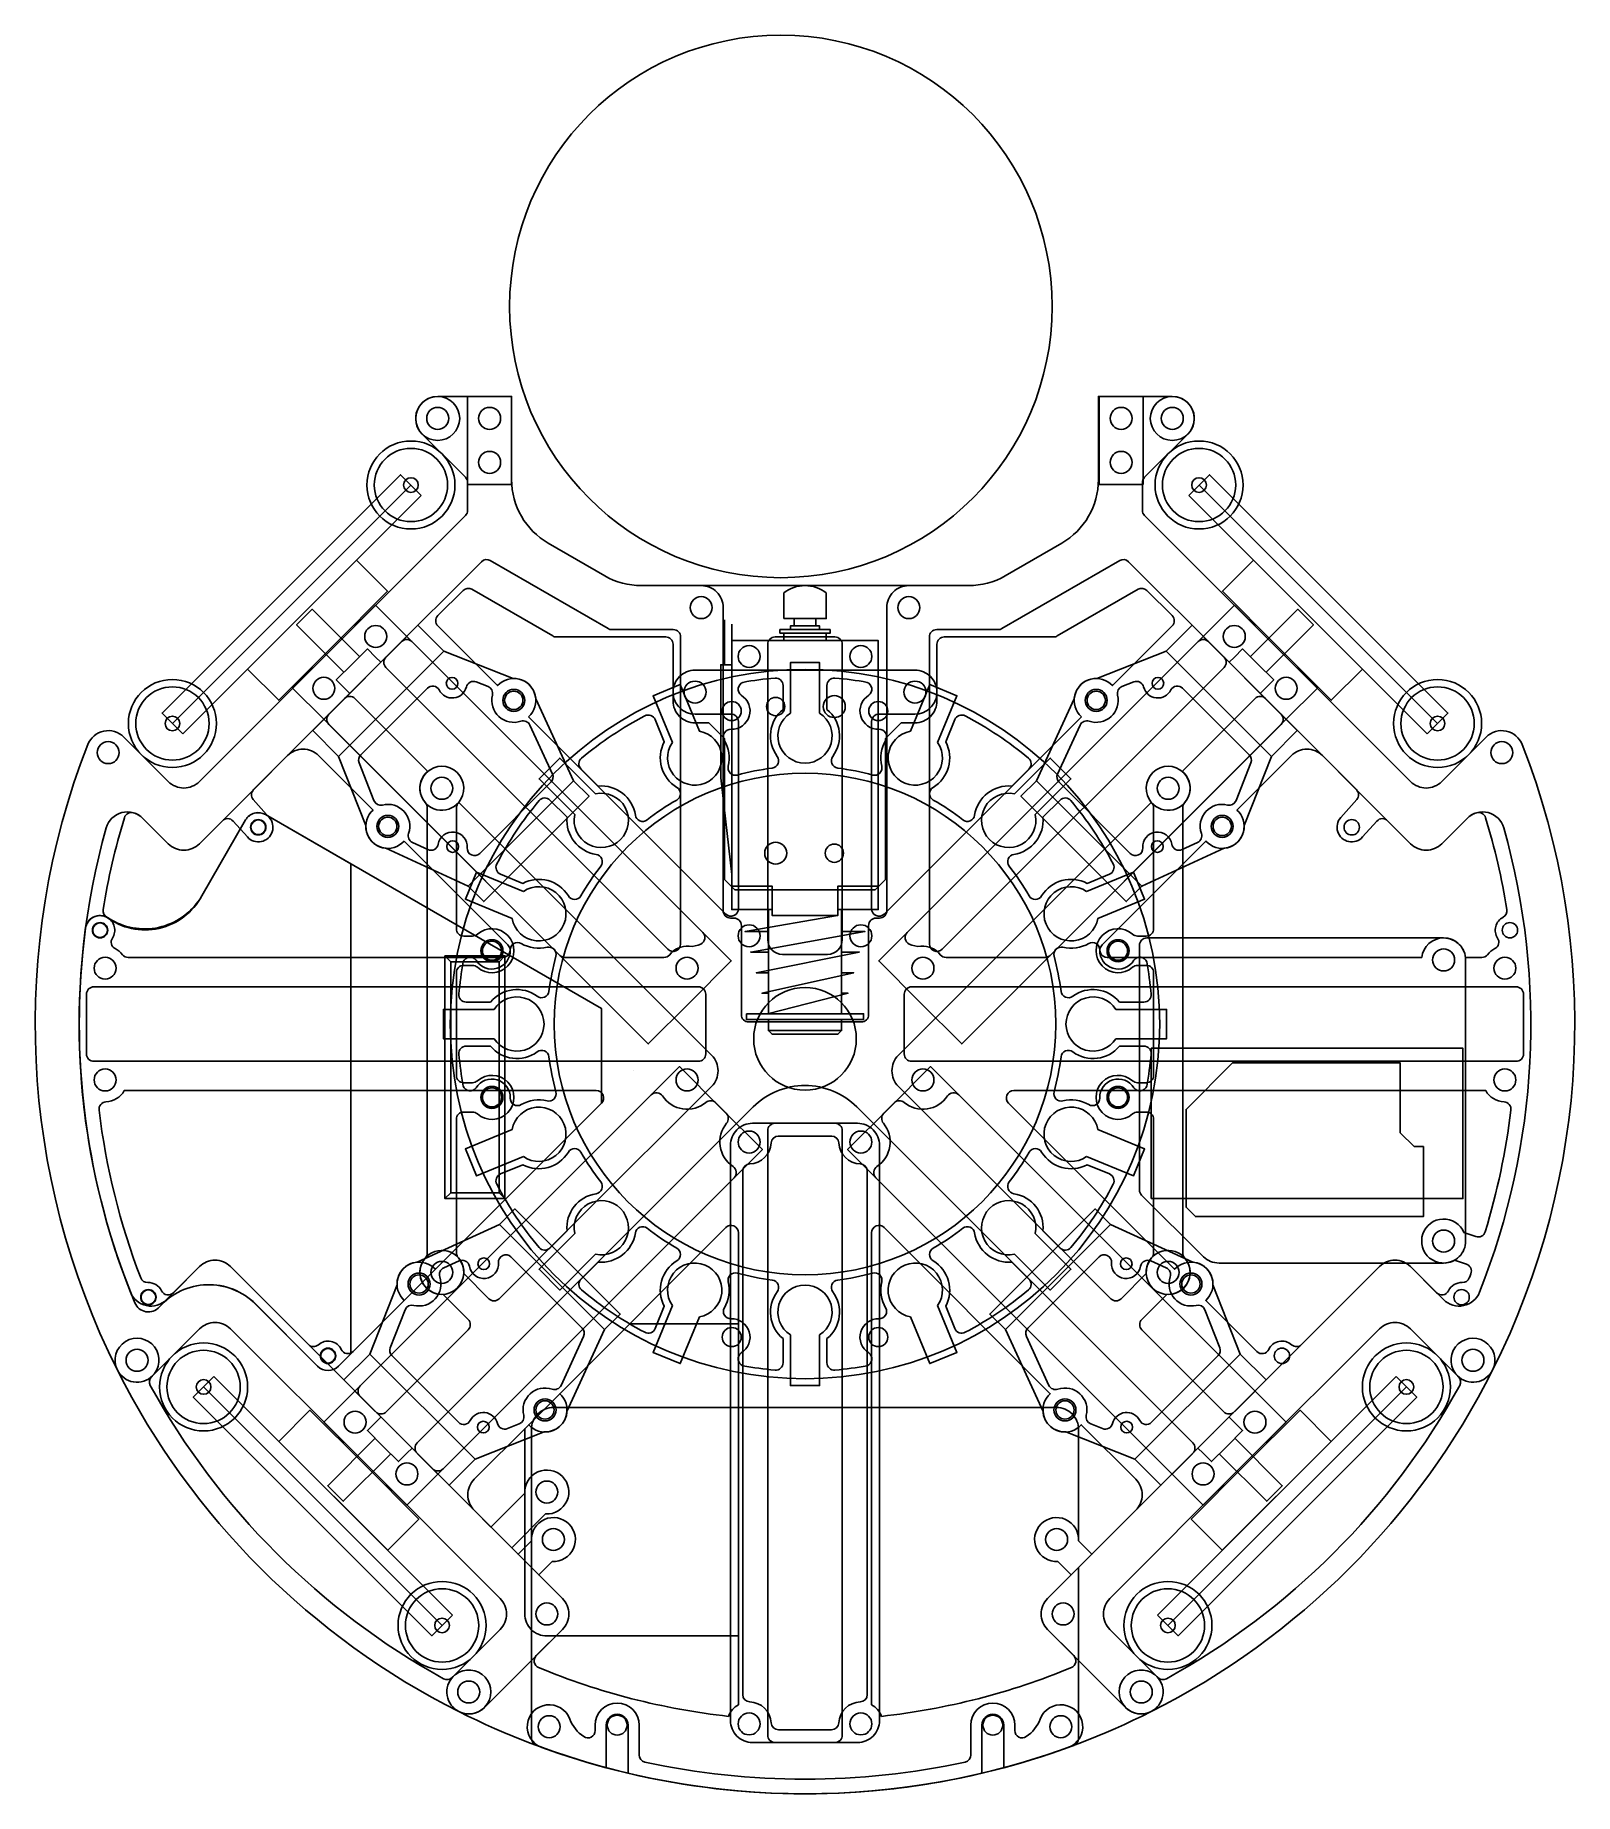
# Model space of a CAD drawing. Header units: inches. Extents: x 0 to 210, y 0 to 240.
import ezdxf

# ---------------------------------------------------------------- set-up
doc = ezdxf.new("R2010")
doc.units = ezdxf.units.IN
doc.header["$MEASUREMENT"] = 0
for name, color, linetype in [('20', 31, 'Continuous'), ('21', 253, 'Continuous'), ('2段目', 200, 'Continuous'), ('カバー', 6, 'Continuous'), ('キッカー', 2, 'Continuous'), ('ボールセンサ', 30, 'Continuous'), ('モーター', 1, 'Continuous'), ('基板', 4, 'Continuous'), ('穴', 3, 'Continuous'), ('足回り', 240, 'Continuous'), ('部品', 2, 'Continuous')]:
    doc.layers.add(name, color=color, linetype=linetype)

msp = doc.modelspace()

# ---------------------------------------------------------------- linework, layer by layer
msp.add_line((18.15, 138.08), (12.08, 144.15))
for points in [[(105, 164.81), (82.68, 164.81, -0.131652), (77.68, 166.15), (69.98, 170.6, -0.267949), (64.98, 179.26), (64.98, 190.61), (54.9, 190.61, 0.668179), (52.78, 185.48), (58.68, 179.58, -0.198912), (58.98, 178.87), (58.98, 175.06, -0.199035), (58.68, 174.35), (40.78, 156.47), (22.4, 138.08, -0.414214), (18.15, 138.08), (12.08, 144.15, 0.541325), (7.17, 143.12, 0.21258), (11.21, 57.8), (11.21, 57.8, 0.511087), (16.01, 57.02), (22.41, 63.42, -0.414214), (26.65, 63.42), (45.04, 45.04), (63.42, 26.65, -0.414214), (63.42, 22.41), (57.02, 16.01, 0.511087), (57.8, 11.21, 0.051297), (77.88, 3.56), (77.88, 9.37, -1), (80.88, 9.37), (80.88, 2.81, 0.058019), (105, 0, 0.058019), (129.12, 2.81), (129.12, 9.37, -1), (132.12, 9.37), (132.12, 3.56, 0.051297), (152.2, 11.21, 0.511087), (152.98, 16.01), (146.58, 22.41, -0.414214), (146.58, 26.65), (164.96, 45.04), (183.35, 63.42, -0.414214), (187.59, 63.42), (193.99, 57.02, 0.511087), (198.79, 57.8), (198.79, 57.8, 0.21258), (202.83, 143.12, 0.541325), (197.92, 144.15), (191.85, 138.08, -0.414214), (187.6, 138.08), (169.22, 156.47), (151.32, 174.35, -0.199035), (151.02, 175.06), (151.02, 178.87, -0.198912), (151.32, 179.58), (157.22, 185.48, 0.668179), (155.1, 190.61), (145.02, 190.61), (145.02, 179.26, -0.267949), (140.02, 170.6), (132.32, 166.15, -0.131652), (127.32, 164.81)], [(67.3, 146.92), (94.21, 120.01, 0.668179), (95.92, 120.72), (95.92, 146.28, 0.414214), (94.92, 147.28), (90, 147.28, -0.414214), (87, 150.28), (87, 156.81, 0.414214), (86, 157.81), (71.1, 157.81, -0.131652), (70.6, 157.94), (59.57, 164.31, 0.339454), (58.37, 164.15), (54.93, 160.71, 0.414214), (54.93, 159.3), (63.06, 151.16, -1.050838)], [(142.7, 146.92), (115.79, 120.01, -0.668179), (114.08, 120.72), (114.08, 146.28, -0.414214), (115.08, 147.28), (120, 147.28, 0.414214), (123, 150.28), (123, 156.81, -0.414214), (124, 157.81), (138.9, 157.81, 0.131652), (139.4, 157.94), (150.43, 164.31, -0.339454), (151.63, 164.15), (155.07, 160.71, -0.414214), (155.07, 159.3), (146.94, 151.16, 1.050838)], [(90.79, 115.91, -0.138746), (89.18, 115.61, 0.254738), (86.55, 114.46, -0.231089), (85.76, 114.08), (72.27, 114.08, -0.198912), (71.56, 114.37), (40.07, 145.86, -0.414214), (40.07, 147.27), (45.02, 152.22), (49.98, 157.17, -0.414214), (51.39, 157.17), (91.05, 117.51, -0.512312)], [(100.92, 157.81, 0.414214), (99.92, 156.81), (99.92, 148.06), (99.92, 116.5, 0.414214), (101.92, 114.5), (108.08, 114.5), (108.08, 114.5, 0.414214), (110.08, 116.5), (110.08, 148.06), (110.08, 156.81, 0.414214), (109.08, 157.81)], [(119.21, 115.91, 0.138746), (120.82, 115.61, -0.254738), (123.45, 114.46, 0.231089), (124.24, 114.08), (137.73, 114.08, 0.198912), (138.44, 114.37), (169.93, 145.86, 0.414214), (169.93, 147.27), (164.98, 152.22), (160.02, 157.17, 0.414214), (158.61, 157.17), (118.95, 117.51, 0.512312)], [(50.32, 129.95), (64.49, 115.79, -0.668179), (63.78, 114.08), (12.69, 114.08, -0.231089), (11.91, 114.46, 0.108651), (10.91, 115.29, -0.442669), (10.53, 116.72, 0.439299), (9.78, 119.57, -0.321887), (9.26, 120.61, -0.033205), (12.17, 133.15, -0.411166), (13.41, 133.82, -0.126009), (14.69, 133.06), (18.15, 129.6, 0.414214), (22.4, 129.6), (25.54, 132.74, -0.43059), (26.99, 132.69), (28.94, 130.52, 1.003232), (31.92, 133.18), (29.75, 135.61, -0.398025), (29.79, 136.98), (34.42, 141.62, -0.414214), (38.66, 141.62), (46.09, 134.19, 1.050838)], [(195.09, 114.08), (197.31, 114.08, 0.231089), (198.09, 114.46, -0.108651), (199.09, 115.29, 0.442669), (199.47, 116.72, -0.439299), (200.22, 119.57, 0.321887), (200.74, 120.61, 0.033205), (197.83, 133.15, 0.411166), (196.59, 133.82, 0.126009), (195.31, 133.06), (191.85, 129.6, -0.414214), (187.6, 129.6), (184.46, 132.74, 0.43059), (183.01, 132.69), (181.06, 130.52, -1.003232), (178.08, 133.18), (180.25, 135.61, 0.398025), (180.21, 136.98), (175.58, 141.62, 0.414214), (171.34, 141.62), (163.91, 134.19, -1.050838), (159.68, 129.95), (145.51, 115.79, 0.668179), (146.22, 114.08), (189.13, 114.08, -0.895468)], [(7, 100.92), (7, 109.08, -0.414214), (8, 110.08), (90.46, 110.08, -0.414214), (91.46, 109.08), (91.46, 100.92, -0.414214), (90.46, 99.92), (8, 99.92, -0.414214)], [(203, 109.08), (203, 100.92, -0.414214), (202, 99.92), (119.54, 99.92, -0.414214), (118.54, 100.92), (118.54, 109.08, -0.414214), (119.54, 110.08), (202, 110.08, -0.414214)], [(54.58, 71.55), (77.24, 94.21, 0.668179), (76.53, 95.92), (12.16, 95.92, -0.260984), (9.66, 94.38, 0.437824), (8.71, 93.26, 0.06099), (14.39, 70.38, 0.321887), (15.36, 69.74, -0.297798), (17.24, 68.61, 0.515323), (18.85, 68.34), (22.41, 71.91, -0.414214), (26.65, 71.91), (37.26, 61.3, 0.394896), (38.63, 61.25, -0.496767), (41.75, 60.61, 0.517638), (43.36, 60.33), (50.34, 67.31, -1.050838)], [(94.31, 91.48, 0.448809), (95.19, 85.57, -0.47548), (95.34, 84.03), (55.64, 44.33, -0.414214), (54.23, 44.33), (49.28, 49.28), (44.33, 54.23, -0.414214), (44.33, 55.64), (84.03, 95.34, -0.47548), (85.57, 95.19, 0.448809), (91.48, 94.31, -0.388694), (92.83, 94.25), (94.25, 92.83, -0.388694)], [(124.43, 95.19, -0.448809), (118.52, 94.31, 0.388694), (117.17, 94.25), (115.75, 92.83, 0.388694), (115.69, 91.48, -0.448809), (114.81, 85.57, 0.47548), (114.66, 84.03), (155.06, 43.62), (160.72, 49.28), (166.38, 54.94), (125.97, 95.34, 0.47548)], [(109.08, 7), (100.92, 7, -0.414214), (99.92, 8), (99.92, 90.46, -0.414214), (100.92, 91.46), (109.08, 91.46, -0.414214), (110.08, 90.46), (110.08, 8, -0.414214)], [(112.53, 85.92, -0.392047), (109.62, 88.78, 0.400726), (108.62, 89.73), (101.38, 89.73, 0.400726), (100.38, 88.78, -0.392047), (97.47, 85.92, 0.405453), (96.5, 84.92), (96.5, 13.54, 0.405453), (97.47, 12.54, -0.391686), (100.38, 9.68, 0.400363), (101.38, 8.73), (108.62, 8.73, 0.400363), (109.62, 9.68, -0.391686), (112.53, 12.54, 0.405453), (113.5, 13.54), (113.5, 84.92, 0.405453)], [(62.17, 36.38), (59.89, 38.67, -0.414214), (59.89, 42.91), (67.31, 50.34, 1.050838), (71.55, 54.58), (94.21, 77.24, -0.668179), (95.92, 76.53), (95.92, 12.16, 0.179468), (94.56, 10.57, -0.070694), (68.67, 17.22, -0.534614), (68.35, 18.85), (71.91, 22.41, 0.414214), (71.91, 26.65), (65, 33.56), (69.62, 38.17, 2.618034), (66.79, 41)], [(141.33, 17.22, 0.534614), (141.65, 18.85), (138.09, 22.41, -0.414214), (138.09, 26.65), (150.11, 38.67, 0.414214), (150.11, 42.91), (142.69, 50.34, -1.050838), (138.45, 54.58), (115.79, 77.24, 0.668179), (114.08, 76.53), (114.08, 12.16, -0.179468), (115.44, 10.57, 0.070694)]]:
    msp.add_lwpolyline(points, format="xyb", close=True)
msp.add_lwpolyline([(193.59, 72.79), (195.21, 72.25, -0.424542), (195.83, 70.95, -0.001583), (195.61, 70.38, -0.321887), (194.64, 69.74, 0.297798), (192.76, 68.61, -0.515323), (191.15, 68.34), (187.59, 71.91, 0.414214), (183.35, 71.91), (172.74, 61.3, -0.394896), (171.37, 61.25, 0.496767), (168.25, 60.61, -0.517638), (166.64, 60.33), (159.66, 67.31, 1.050838), (155.42, 71.55), (132.76, 94.21, -0.668179), (133.47, 95.92), (197.84, 95.92, 0.260984), (200.34, 94.38, -0.437824), (201.29, 93.26, -0.043822), (197.77, 76.66, -0.424542), (196.49, 76.01), (194.87, 76.56)], format="xyb")
for centre, radius in [((101.71, 202.89), 37), ((105, 102.98), 7)]:
    msp.add_circle(centre, radius)
msp.add_arc((192.11, 75.4), 3, 22.7791, 299.686)
at = {"layer": '20'}
msp.add_lwpolyline([(188.08, 88.28), (186.18, 90.18), (186.18, 99.71), (163.32, 99.71), (156.97, 93.36), (156.97, 80.02), (158.24, 78.75), (158.87, 78.75), (189.35, 78.75), (189.35, 88.28)], close=True, dxfattribs=at)
at = {"layer": '21'}
msp.add_lwpolyline([(152.23, 81.2), (194.73, 81.2), (194.73, 101.7), (152.23, 101.7)], close=True, dxfattribs=at)
at = {"layer": '2段目'}
for points in [[(141.31, 29.87), (139.48, 31.69, -2.618034), (142.31, 34.52), (144.13, 32.69), (157.89, 46.45, 0.414214), (157.89, 47.87), (112.07, 93.69, 0.414214), (97.93, 93.69), (52.11, 47.87, 0.414214), (52.11, 46.45), (65.87, 32.69), (65.87, 32.69), (67.69, 34.52, -2.618034), (70.52, 31.69), (68.69, 29.87), (71.91, 26.65, -0.414214), (71.91, 22.41), (61.27, 11.77, -0.323551), (57.8, 11.21), (57.8, 11.21, -0.511087), (57.02, 16.01), (63.42, 22.41, 0.414214), (63.42, 26.65), (45.04, 45.04), (26.65, 63.42, 0.414214), (22.41, 63.42), (16.01, 57.02, -0.511087), (11.21, 57.8), (11.21, 57.8, -0.21258), (7.17, 143.12, -0.541325), (12.08, 144.15), (18.15, 138.08, 0.414214), (22.4, 138.08), (40.78, 156.47), (58.68, 174.35, 0.199035), (58.98, 175.06), (58.98, 178.87, 0.198912), (58.68, 179.58), (52.78, 185.48, -0.668179), (54.9, 190.61), (64.98, 190.61), (64.98, 179.26, 0.267949), (69.98, 170.6), (77.68, 166.15, 0.131652), (82.68, 164.81), (90.84, 164.81, -0.414214), (93.84, 161.81), (93.84, 120.45, 0.414214), (94.84, 119.45), (95.33, 119.45, -0.414214), (96.33, 118.45), (96.33, 106.29, 0.414214), (97.33, 105.29), (105, 105.29), (105, 105.29), (105, 105.29), (112.67, 105.29, 0.414214), (113.67, 106.29), (113.67, 118.45, -0.414214), (114.67, 119.45), (115.16, 119.45, 0.414214), (116.16, 120.45), (116.16, 161.81, -0.414214), (119.16, 164.81), (127.32, 164.81, 0.131652), (132.32, 166.15), (140.02, 170.6, 0.267949), (145.02, 179.26), (145.02, 190.61), (155.1, 190.61, -0.668179), (157.22, 185.48), (151.32, 179.58, 0.198912), (151.02, 178.87), (151.02, 175.06, 0.199035), (151.32, 174.35), (169.22, 156.47), (187.6, 138.08, 0.414214), (191.85, 138.08), (197.92, 144.15, -0.541325), (202.83, 143.12, -0.21258), (198.79, 57.8), (198.79, 57.8, -0.511087), (193.99, 57.02), (187.59, 63.42, 0.414214), (183.35, 63.42), (164.96, 45.04), (146.58, 26.65, 0.414214), (146.58, 22.41), (152.98, 16.01, -0.511087), (152.2, 11.21), (152.2, 11.21, -0.323551), (148.73, 11.77), (138.09, 22.41, -0.414214), (138.09, 26.65)], [(78.16, 158.94), (62.08, 168.23, 0.339454), (60.87, 168.07), (47.85, 155.05, 0.414214), (47.85, 153.64), (86.29, 115.2, 0.668179), (88, 115.91), (88.04, 157.81, 0.414479), (87.04, 158.81), (78.66, 158.81, -0.131652)], [(131.84, 158.94), (147.92, 168.23, -0.339454), (149.13, 168.07), (162.15, 155.05, -0.414214), (162.15, 153.64), (123.71, 115.2, -0.668179), (122, 115.91), (121.96, 157.81, -0.414479), (122.96, 158.81), (131.34, 158.81, 0.131652)], [(14.69, 133.06), (18.15, 129.6, 0.414214), (22.4, 129.6), (42.2, 149.4, -0.414214), (43.61, 149.4), (53.54, 139.46, 1.092301), (57.77, 135.24), (72.27, 120.73), (92.26, 100.75, -0.414214), (92.26, 96.5), (74.4, 78.65), (63.3, 67.54, -0.414214), (61.88, 67.54), (58.47, 70.96, 2.618034), (55.64, 68.13), (59.05, 64.71, -0.414214), (59.05, 63.3), (47.87, 52.11, -0.414214), (46.45, 52.11), (26.65, 71.91, 0.414214), (22.41, 71.91), (17.91, 67.41, -0.539109), (13, 68.42, -0.164462), (9.68, 131.75, -0.573428)], [(195.31, 133.06), (191.85, 129.6, -0.414214), (187.6, 129.6), (167.8, 149.4, 0.414214), (166.39, 149.4), (156.46, 139.46, -1.092301), (152.23, 135.24), (137.73, 120.73), (117.74, 100.75, 0.414214), (117.74, 96.5), (135.6, 78.65), (146.7, 67.54, 0.414214), (148.12, 67.54), (151.53, 70.96, -2.618034), (154.36, 68.13), (150.95, 64.71, 0.414214), (150.95, 63.3), (162.13, 52.11, 0.414214), (163.55, 52.11), (183.35, 71.91, -0.414214), (187.59, 71.91), (192.09, 67.41, 0.539109), (197, 68.42, 0.164462), (200.32, 131.75, 0.573428)]]:
    msp.add_lwpolyline(points, format="xyb", close=True, dxfattribs=at)
msp.add_lwpolyline([(81.65, 98.62), (81.65, 98.62)], close=True, dxfattribs=at)
at = {"layer": 'カバー'}
for points in [[(115.16, 10), (115.16, 88.46, 0.414214), (112.16, 91.46), (97.84, 91.46, 0.414214), (94.84, 88.46), (94.84, 10, 0.414214), (97.84, 7), (112.16, 7, 0.414214)], [(15.7, 55.7, 0.141408), (55.7, 15.7, 0.347349), (56.92, 15.91, -2.015193), (57.8, 11.21, -0.160925), (11.21, 57.8, -2.015193), (15.91, 56.92, 0.347349)], [(194.3, 55.7, -0.141408), (154.3, 15.7, -0.347349), (153.08, 15.91, 2.015193), (152.2, 11.21, 0.160925), (198.79, 57.8, 2.015193), (194.09, 56.92, -0.347349)], [(127.62, 5.32), (127.62, 9.37, -1), (133.62, 9.37), (133.62, 8.63, 0.600843), (135.18, 7.8, 0.156178), (137.08, 10.2, -1.562777), (140.91, 6.33, -0.176327), (69.09, 6.33, -1.562777), (72.92, 10.2, 0.156669), (74.82, 7.8, 0.600416), (76.38, 8.63), (76.38, 9.37, -1), (82.38, 9.37), (82.38, 5.32, 0.352945), (83.16, 4.34, 0.107214), (126.84, 4.34, 0.352945)]]:
    msp.add_lwpolyline(points, format="xyb", close=True, dxfattribs=at)
for points in [[(142.32, 34.51), (142.32, 34.69), (142.32, 49.69, 0.414214), (139.32, 52.69), (70.68, 52.69, 0.414214), (67.68, 49.69), (67.68, 34.69), (67.68, 7.57, 0.312946), (68.33, 6.63, 0.18058), (141.66, 6.61, 0.313123), (142.32, 7.55), (142.32, 30.87)], [(129.12, 2.81, -0.116429), (80.88, 2.81)]]:
    msp.add_lwpolyline(points, format="xyb", dxfattribs=at)
for centre, radius in [((13.89, 59.14), 1.5), ((196.11, 59.14), 1.5), ((70.68, 34.69), 1.5), ((139.32, 34.69), 1.5), ((59.14, 13.89), 1.5), ((150.86, 13.89), 1.5), ((70.11, 9.15), 1.5), ((70.11, 9.15), 1.5), ((79.38, 9.37), 1.35), ((130.62, 9.37), 1.35), ((139.89, 9.15), 1.5), ((139.89, 9.15), 1.5)]:
    msp.add_circle(centre, radius, dxfattribs=at)
at = {"layer": 'キッカー', "ltscale": 0.5}
for p, q in [((94, 160.12), (94, 154.01)), ((95, 159.55), (95, 157.31)), ((101.59, 158.81), (108.41, 158.81)), ((103.5, 159.31), (103.5, 160.31)), ((106.5, 159.31), (106.5, 160.31)), ((102.1, 157.31), (102.1, 157.81)), ((100, 120.61), (100, 106.41)), ((110, 104.11), (110, 105.61))]:
    msp.add_line(p, q, dxfattribs=at)
msp.add_lwpolyline([(102.1, 160.31), (107.9, 160.31), (107.9, 163.81, 0.344828), (102.1, 163.81)], format="xyb", close=True, dxfattribs=at)
for points in [[(101.59, 158.31), (101.59, 158.81), (108.41, 158.81), (108.41, 158.31)], [(97, 106.41), (113, 106.41), (113, 105.61), (97, 105.61)]]:
    msp.add_lwpolyline(points, close=True, dxfattribs=at)
for points in [[(103, 158.81), (103, 159.31), (107, 159.31), (107, 158.81)], [(109.5, 120.61), (115, 120.61), (115, 157.31), (95, 157.31), (95, 120.61), (100.5, 120.61)], [(102.1, 158.31), (102.1, 157.81), (107.9, 157.81)], [(107.9, 157.31), (107.9, 157.81), (107.9, 158.31)], [(95, 154.01), (93.5, 154.01), (93.5, 138.58), (95, 125.41)], [(115, 123.81), (109.5, 123.81), (109.5, 119.81), (100.5, 119.81), (100.5, 123.81), (95, 123.81)], [(110, 116.41), (110, 120.61), (110, 106.41)]]:
    msp.add_lwpolyline(points, dxfattribs=at)
at = {"layer": 'キッカー'}
msp.add_lwpolyline([(120, 146.09, 0.414214), (123, 149.09), (123, 150.28, 0.414214), (120, 153.28), (90, 153.28, 0.414214), (87, 150.28), (87, 149.09, 0.414214), (90, 146.09), (91.88, 146.09), (94, 143.97), (94, 124.73), (95.41, 123.31), (114.59, 123.31), (116, 124.73), (116, 143.97), (118.12, 146.09)], format="xyb", close=True, dxfattribs=at)
for points in [[(96.82, 117.61), (100, 117.61), (96.82, 117.61), (109.42, 119.81)], [(100, 114.81), (97.59, 114.81), (113.18, 117.61), (110, 117.61)], [(100, 112.01), (98.36, 112.01), (112.41, 114.81), (110, 114.81)], [(100, 109.21), (99.13, 109.21), (111.64, 112.01), (110, 112.01)], [(99.9, 106.41), (110.87, 109.21), (110, 109.21), (110.87, 109.21)], [(100, 105.61), (100, 104.11), (110, 104.11), (109.5, 103.61), (100.5, 103.61), (100, 104.11)]]:
    msp.add_lwpolyline(points, dxfattribs=at)
at = {"layer": 'キッカー', "ltscale": 0.5}
for centre in [(101, 148.31), (109, 128.31)]:
    msp.add_circle(centre, 1.25, dxfattribs=at)
at = {"layer": 'キッカー'}
for centre in [(109, 148.31), (101, 128.31)]:
    msp.add_circle(centre, 1.5, dxfattribs=at)
at = {"layer": 'ボールセンサ'}
for points in [[(107, 147.41), (107, 154.31), (103, 154.31), (103, 147.41, 3.406438)], [(86.92, 143.41), (84.28, 149.79), (87.98, 151.32), (90.62, 144.94, -3.406438)], [(96.29, 149.85, -0.774858), (94.91, 145.21, 0.593445), (94.01, 143.7, -0.19651), (94.53, 140.18, 0.57193), (95.76, 138.97, -0.034617), (100.54, 139.92, 0.57193), (101.21, 141.51, -0.397368), (102, 147.91), (102, 151.2, 0.439742), (100.91, 152.2, 0.023367), (96.53, 151.61, 0.58577)], [(113.71, 149.85, 0.774858), (115.09, 145.21, -0.593445), (115.99, 143.7, 0.19651), (115.47, 140.18, -0.57193), (114.24, 138.97, 0.034617), (109.46, 139.92, -0.57193), (108.79, 141.51, 0.397368), (108, 147.91), (108, 151.2, -0.439742), (109.09, 152.2, -0.023367), (113.47, 151.61, -0.58577)], [(123.08, 143.41), (125.72, 149.79), (122.02, 151.32), (119.38, 144.94, 3.406438)], [(87.53, 137.28, -0.397368), (85.81, 143.5), (84.55, 146.54, 0.439742), (83.16, 147.04, 0.055053), (74.52, 141.26, 0.439742), (74.45, 139.79), (76.78, 137.46, -0.397368), (81.86, 133.49, 0.57193), (83.46, 132.85, -0.034627), (87.51, 135.56, 0.57193)], [(122.47, 137.28, 0.397368), (124.19, 143.5), (125.45, 146.54, -0.439742), (126.84, 147.04, -0.055053), (135.48, 141.26, -0.439742), (135.55, 139.79), (133.22, 137.46, 0.397368), (128.14, 133.49, -0.57193), (126.54, 132.85, 0.034627), (122.49, 135.56, -0.57193)], [(73.6, 133.57), (68.72, 138.45), (71.55, 141.28), (76.43, 136.4, -3.406438)], [(133.57, 136.4), (138.45, 141.28), (141.28, 138.45), (136.4, 133.57, -3.406438)], [(72.72, 122.47, 0.397368), (66.5, 124.19), (63.46, 125.45, -0.439742), (62.96, 126.84, -0.055053), (68.74, 135.48, -0.439742), (70.21, 135.55), (72.54, 133.22, 0.397368), (76.51, 128.14, -0.57193), (77.15, 126.54, 0.034627), (74.44, 122.49, -0.57193)], [(137.28, 122.47, -0.397368), (143.5, 124.19), (146.54, 125.45, 0.439742), (147.04, 126.84, 0.055053), (141.26, 135.48, 0.439742), (139.79, 135.55), (137.46, 133.22, -0.397368), (133.49, 128.14, 0.57193), (132.85, 126.54, -0.034627), (135.56, 122.49, 0.57193)], [(66.59, 123.08), (60.21, 125.72), (58.68, 122.02), (65.06, 119.38, 3.406438)], [(143.41, 123.08), (149.79, 125.72), (151.32, 122.02), (144.94, 119.38, -3.406438)], [(60.15, 113.71, 0.774858), (64.79, 115.09, -0.593445), (66.3, 115.99, 0.19651), (69.82, 115.47, -0.57193), (71.03, 114.24, 0.034617), (70.08, 109.46, -0.57193), (68.49, 108.79, 0.397368), (62.09, 108), (58.8, 108, -0.439742), (57.8, 109.09, -0.023367), (58.39, 113.47, -0.58577)], [(149.85, 113.71, -0.774858), (145.21, 115.09, 0.593445), (143.7, 115.99, -0.19651), (140.18, 115.47, 0.57193), (138.97, 114.24, -0.034617), (139.92, 109.46, 0.57193), (141.51, 108.79, -0.397368), (147.91, 108), (151.2, 108, 0.439742), (152.2, 109.09, 0.023367), (151.61, 113.47, 0.58577)], [(62.59, 107), (55.69, 107), (55.69, 103), (62.59, 103, 3.406438)], [(147.41, 103), (154.31, 103), (154.31, 107), (147.41, 107, 3.406438)], [(60.15, 96.29, -0.774858), (64.79, 94.91, 0.593445), (66.3, 94.01, -0.19651), (69.82, 94.53, 0.57193), (71.03, 95.76, -0.034617), (70.08, 100.54, 0.57193), (68.49, 101.21, -0.397368), (62.09, 102), (58.8, 102, 0.439742), (57.8, 100.91, 0.023367), (58.39, 96.53, 0.58577)], [(149.85, 96.29, 0.774858), (145.21, 94.91, -0.593445), (143.7, 94.01, 0.19651), (140.18, 94.53, -0.57193), (138.97, 95.76, 0.034617), (139.92, 100.54, -0.57193), (141.51, 101.21, 0.397368), (147.91, 102), (151.2, 102, -0.439742), (152.2, 100.91, -0.023367), (151.61, 96.53, -0.58577)], [(66.59, 86.92), (60.21, 84.28), (58.68, 87.98), (65.06, 90.62, -3.406438)], [(143.41, 86.92), (149.79, 84.29), (151.32, 87.98), (144.94, 90.62, 3.406438)], [(72.72, 87.53, -0.397368), (66.5, 85.81), (63.46, 84.55, 0.439742), (62.96, 83.16, 0.055053), (68.74, 74.52, 0.439742), (70.21, 74.45), (72.54, 76.78, -0.397368), (76.51, 81.86, 0.57193), (77.15, 83.46, -0.034627), (74.44, 87.51, 0.57193)], [(137.28, 87.53, 0.397368), (143.5, 85.81), (146.54, 84.55, -0.439742), (147.04, 83.16, -0.055053), (141.26, 74.52, -0.439742), (139.79, 74.45), (137.46, 76.78, 0.397368), (133.49, 81.86, -0.57193), (132.85, 83.46, 0.034627), (135.56, 87.51, -0.57193)], [(76.43, 73.6), (71.55, 68.72), (68.72, 71.55), (73.6, 76.43, -3.406438)], [(136.4, 76.43), (141.28, 71.55), (138.45, 68.72), (133.57, 73.6, -3.406438)], [(87.53, 72.72, 0.397368), (85.81, 66.5), (84.55, 63.46, -0.439742), (83.16, 62.96, -0.055053), (74.52, 68.74, -0.439742), (74.45, 70.21), (76.78, 72.54, 0.397368), (81.86, 76.51, -0.57193), (83.46, 77.15, 0.034627), (87.51, 74.44, -0.57193)], [(122.47, 72.72, -0.397368), (124.19, 66.5), (125.45, 63.46, 0.439742), (126.84, 62.96, 0.055053), (135.48, 68.74, 0.439742), (135.55, 70.21), (133.22, 72.54, -0.397368), (128.14, 76.51, 0.57193), (126.54, 77.15, -0.034627), (122.49, 74.44, 0.57193)], [(86.92, 66.59), (84.28, 60.21), (87.98, 58.68), (90.62, 65.06, 3.406438)], [(123.08, 66.59), (125.72, 60.21), (122.02, 58.68), (119.38, 65.06, -3.406438)], [(96.29, 60.15, 0.774858), (94.91, 64.79, -0.593445), (94.01, 66.3, 0.19651), (94.53, 69.82, -0.57193), (95.76, 71.03, 0.034617), (100.54, 70.08, -0.57193), (101.21, 68.49, 0.397368), (102, 62.09), (102, 58.8, -0.439742), (100.91, 57.8, -0.023367), (96.53, 58.39, -0.58577)], [(113.71, 60.15, -0.774858), (115.09, 64.79, 0.593445), (115.99, 66.3, -0.19651), (115.47, 69.82, 0.57193), (114.24, 71.03, -0.034617), (109.46, 70.08, 0.57193), (108.79, 68.49, -0.397368), (108, 62.09), (108, 58.8, 0.439742), (109.09, 57.8, 0.023367), (113.47, 58.39, 0.58577)], [(103, 62.59), (103, 55.69), (107, 55.69), (107, 62.59, 3.406438)]]:
    msp.add_lwpolyline(points, format="xyb", close=True, dxfattribs=at)
for centre, radius in [((105, 105), 48.38), ((95, 147.7), 1.3), ((115, 147.7), 1.3), ((105, 105), 34.21), ((62.3, 115), 1.3), ((147.7, 115), 1.3), ((62.3, 95), 1.3), ((147.7, 95), 1.3), ((95, 62.3), 1.3), ((115, 62.3), 1.3)]:
    msp.add_circle(centre, radius, dxfattribs=at)
at = {"layer": 'モーター', "color": 4}
for p, q in [((51.25, 178.53), (52.66, 177.11)), ((158.75, 178.53), (157.34, 177.11)), ((158.75, 178.53), (157.34, 177.11)), ((52.66, 177.11), (20.13, 144.59)), ((157.34, 177.11), (189.87, 144.59)), ((157.34, 177.11), (189.87, 144.59)), ((18.72, 146), (20.13, 144.59)), ((191.28, 146), (189.87, 144.59)), ((191.28, 146), (189.87, 144.59)), ((22.97, 55.5), (24.39, 56.92)), ((56.92, 24.39), (24.39, 56.92)), ((153.08, 24.39), (185.61, 56.92)), ((187.03, 55.5), (185.61, 56.92)), ((55.5, 22.97), (56.92, 24.39)), ((154.5, 22.97), (153.08, 24.39))]:
    msp.add_line(p, q, dxfattribs=at)
for points in [[(51.25, 178.53), (49.83, 179.94), (17.31, 147.41), (18.72, 146)], [(158.75, 178.53), (160.17, 179.94), (192.69, 147.41), (191.28, 146)], [(158.75, 178.53), (160.17, 179.94), (192.69, 147.41), (191.28, 146)], [(43.82, 168.28), (48.07, 164.03), (40.64, 156.61), (33.22, 149.18), (28.97, 153.42)], [(166.18, 168.28), (161.93, 164.03), (169.36, 156.61), (176.78, 149.18), (181.03, 153.42)], [(166.18, 168.28), (161.93, 164.03), (169.36, 156.61), (176.78, 149.18), (181.03, 153.42)], [(55.5, 22.97), (54.09, 21.56), (21.56, 54.09), (22.97, 55.5)], [(154.5, 22.97), (155.91, 21.56), (188.44, 54.09), (187.03, 55.5)], [(48.08, 33.23), (52.32, 37.47), (44.9, 44.9), (37.47, 52.32), (33.23, 48.08)], [(161.92, 33.23), (157.68, 37.47), (165.1, 44.9), (172.53, 52.32), (176.77, 48.08)]]:
    msp.add_lwpolyline(points, close=True, dxfattribs=at)
at = {"layer": 'モーター'}
for points in [[(45.02, 152.22), (50.68, 157.88), (94.95, 113.62), (89.29, 107.96), (83.63, 102.3), (39.37, 146.57), (45.02, 152.22), (39.37, 146.57), (35.12, 150.81), (40.78, 156.47), (46.44, 162.12), (50.68, 157.88)], [(164.98, 152.22), (159.32, 157.88), (115.05, 113.62), (120.71, 107.96), (126.37, 102.3), (170.63, 146.57), (164.98, 152.22), (170.63, 146.57), (174.88, 150.81), (169.22, 156.47), (163.56, 162.12), (159.32, 157.88)], [(164.98, 152.22), (159.32, 157.88), (115.05, 113.62), (120.71, 107.96), (126.37, 102.3), (170.63, 146.57), (164.98, 152.22), (170.63, 146.57), (174.88, 150.81), (169.22, 156.47), (163.56, 162.12), (159.32, 157.88)], [(49.28, 49.28), (54.94, 43.62), (99.2, 87.89), (93.54, 93.54), (87.89, 99.2), (43.62, 54.94), (49.28, 49.28), (43.62, 54.94), (39.38, 50.69), (45.04, 45.04), (50.69, 39.38), (54.94, 43.62)], [(160.72, 49.28), (155.06, 43.62), (110.8, 87.89), (116.46, 93.54), (122.11, 99.2), (166.38, 54.94), (160.72, 49.28), (166.38, 54.94), (170.62, 50.69), (164.96, 45.04), (159.31, 39.38), (155.06, 43.62)]]:
    msp.add_lwpolyline(points, close=True, dxfattribs=at)
for points in [[(42.12, 153), (35.65, 159.47), (36.72, 160.53), (36.72, 160.53), (36.72, 160.53), (37.78, 161.59), (44.25, 155.12)], [(167.88, 153), (174.35, 159.47), (173.28, 160.53), (173.28, 160.53), (173.28, 160.53), (172.22, 161.59), (165.75, 155.12)], [(167.88, 153), (174.35, 159.47), (173.28, 160.53), (173.28, 160.53), (173.28, 160.53), (172.22, 161.59), (165.75, 155.12)], [(42.9, 150.1), (42.2, 150.81), (41.06, 151.94), (43.19, 154.06), (45.31, 156.18), (46.44, 155.05), (47.15, 154.35)], [(167.1, 150.1), (167.8, 150.81), (168.94, 151.94), (166.81, 154.06), (164.69, 156.18), (163.56, 155.05), (162.85, 154.35)], [(167.1, 150.1), (167.8, 150.81), (168.94, 151.94), (166.81, 154.06), (164.69, 156.18), (163.56, 155.05), (162.85, 154.35)], [(47.16, 51.4), (46.45, 50.69), (45.32, 49.56), (47.44, 47.44), (49.56, 45.32), (50.69, 46.45), (51.4, 47.16)], [(162.84, 51.4), (163.55, 50.69), (164.68, 49.56), (162.56, 47.44), (160.44, 45.32), (159.31, 46.45), (158.6, 47.16)], [(46.38, 48.5), (39.91, 42.03), (40.97, 40.97), (40.97, 40.97), (40.97, 40.97), (42.03, 39.91), (48.5, 46.38)], [(163.62, 48.5), (170.09, 42.03), (169.03, 40.97), (169.03, 40.97), (169.03, 40.97), (167.97, 39.91), (161.5, 46.38)]]:
    msp.add_lwpolyline(points, dxfattribs=at)
at = {"layer": 'モーター', "color": 4}
for centre, radius in [((51.25, 178.53), 6), ((51.25, 178.53), 5), ((158.75, 178.53), 6), ((158.75, 178.53), 6), ((158.75, 178.53), 5), ((158.75, 178.53), 5), ((51.25, 178.53), 1), ((158.75, 178.53), 1), ((158.75, 178.53), 1), ((18.72, 146), 6), ((191.28, 146), 6), ((191.28, 146), 6), ((18.72, 146), 5), ((191.28, 146), 5), ((191.28, 146), 5), ((18.72, 146), 1), ((191.28, 146), 1), ((191.28, 146), 1), ((22.97, 55.5), 6), ((22.97, 55.5), 5), ((187.03, 55.5), 6), ((187.03, 55.5), 5), ((22.97, 55.5), 1), ((187.03, 55.5), 1), ((55.5, 22.97), 6), ((154.5, 22.97), 6), ((55.5, 22.97), 5), ((154.5, 22.97), 5), ((55.5, 22.97), 1), ((154.5, 22.97), 1)]:
    msp.add_circle(centre, radius, dxfattribs=at)
at = {"layer": 'モーター'}
for centre in [(163.55, 157.87), (170.63, 150.8)]:
    msp.add_circle(centre, 1.5, dxfattribs=at)
at = {"layer": '基板'}
for p, q in [((55.88, 114.31), (56.68, 113.51)), ((63.28, 113.51), (64.08, 114.31)), ((55.88, 81.19), (56.68, 81.99)), ((64.08, 81.19), (63.28, 81.99))]:
    msp.add_line(p, q, dxfattribs=at)
for points in [[(28.7, 132.84, -0.414214), (31.43, 133.58), (77.24, 107.13), (77.24, 94.21), (41.36, 58.33, -0.414214), (38.53, 58.33), (30.05, 66.82, 0.432303), (16.94, 66.41, -0.553886), (13.6, 66.97, -0.132418), (6.87, 118.06, -0.534049), (9.85, 119.53), (10.44, 119.19, 0.414428), (22.72, 122.48)], [(195.11, 75.4), (195.11, 113.75, 0.414214), (192.11, 116.75), (151.62, 116.75, 0.414214), (150.62, 115.75), (150.62, 82.36, 0.199776), (150.91, 81.65), (159.35, 73.27, 0.19805), (161.47, 72.4), (192.11, 72.4, 0.414214)], [(95.92, 64.01), (95.92, 21.63, -0.414214), (95.82, 21.53), (69.79, 21.53, -0.414214), (66.79, 24.53), (66.79, 49.77, -0.198912), (66.81, 49.84), (81.05, 64.08, -0.198912), (81.12, 64.11), (95.82, 64.11, -0.414214)]]:
    msp.add_lwpolyline(points, format="xyb", close=True, dxfattribs=at)
at = {"layer": '基板', "linetype": 'Continuous'}
msp.add_lwpolyline([(43.05, 126.87), (31.43, 133.57, 0.414214), (28.7, 132.84), (22.72, 122.48, -0.4592), (9.73, 119.59, 0.51298), (6.87, 118.06, 0.132103), (13.6, 66.97, 0.553055), (16.94, 66.41, -0.431622), (30.05, 66.81), (38.53, 58.33, 0.414214), (41.36, 58.33), (43.05, 60.02)], format="xyb", close=True, dxfattribs=at)
at = {"layer": '基板'}
for points in [[(55.88, 114.31), (55.88, 81.19), (64.08, 81.19), (64.08, 114.31)], [(63.28, 113.51), (63.28, 113.51), (63.28, 81.99), (56.68, 81.99), (56.68, 113.51)]]:
    msp.add_lwpolyline(points, close=True, dxfattribs=at)
for centre in [(30.43, 131.84), (8.85, 117.8), (15.44, 67.74), (39.95, 59.75)]:
    msp.add_circle(centre, 1, dxfattribs=at)
at = {"layer": '基板', "linetype": 'Continuous'}
for centre in [(30.43, 131.84), (8.85, 117.8), (15.44, 67.74), (39.94, 59.74)]:
    msp.add_circle(centre, 1, dxfattribs=at)
at = {"layer": '穴'}
for centre, radius in [((54.9, 187.61), 1.5), ((61.98, 187.61), 1.5), ((148.12, 187.61), 1.5), ((155.1, 187.61), 1.5), ((61.98, 181.61), 1.5), ((148.12, 181.61), 1.5), ((90.84, 161.81), 1.5), ((119.16, 161.81), 1.5), ((46.45, 157.87), 1.5), ((163.55, 157.87), 1.5), ((97.38, 155.14), 1.5), ((112.62, 155.14), 1.5), ((39.37, 150.8), 1.5), ((90, 150.28), 1.5), ((120, 150.28), 1.5), ((170.63, 150.8), 1.5), ((65.28, 149.15), 1.5), ((144.72, 149.15), 1.5), ((9.96, 142.03), 1.5), ((200.04, 142.03), 1.5), ((55.47, 137.16), 1.5), ((154.53, 137.16), 1.5), ((30.43, 131.84), 1.05), ((48.1, 131.96), 1.5), ((161.9, 131.96), 1.5), ((179.57, 131.84), 1.05), ((8.85, 117.8), 1.05), ((97.38, 117.04), 1.5), ((112.62, 117.04), 1.5), ((201.15, 117.8), 1.05), ((62.3, 115), 1.5), ((147.7, 115), 1.5), ((192.11, 113.75), 1.5), ((9.54, 112.62), 1.5), ((88.91, 112.62), 1.5), ((121.08, 112.62), 1.5), ((200.46, 112.62), 1.5), ((9.54, 97.38), 1.5), ((88.91, 97.38), 1.5), ((121.08, 97.38), 1.5), ((200.46, 97.38), 1.5), ((62.3, 95), 1.5), ((147.7, 95), 1.5), ((97.38, 88.91), 1.5), ((97.38, 88.91), 1.5), ((112.62, 88.91), 1.5), ((112.62, 88.91), 1.5), ((192.11, 75.4), 1.5), ((55.47, 71.12), 1.5), ((154.53, 71.12), 1.5), ((52.36, 69.54), 1.5), ((157.64, 69.54), 1.5), ((15.44, 67.74), 1.05), ((194.56, 67.74), 1.05), ((13.89, 59.14), 1.5), ((39.95, 59.75), 1.05), ((170.05, 59.75), 1.05), ((196.11, 59.14), 1.5), ((69.54, 52.36), 1.5), ((140.46, 52.36), 1.5), ((43.63, 50.7), 1.5), ((166.37, 50.7), 1.5), ((50.7, 43.63), 1.5), ((159.3, 43.63), 1.5), ((69.79, 41.17), 1.5), ((70.68, 34.69), 1.5), ((139.32, 34.69), 1.5), ((69.79, 24.53), 1.5), ((140.21, 24.53), 1.5), ((59.14, 13.89), 1.5), ((150.86, 13.89), 1.5), ((97.38, 9.54), 1.5), ((97.38, 9.54), 1.5), ((112.62, 9.54), 1.5), ((112.62, 9.54), 1.5)]:
    msp.add_circle(centre, radius, dxfattribs=at)
at = {"layer": '足回り'}
for points in [[(41.38, 141.51), (37.85, 145.05), (52.2, 159.4), (55.74, 155.87)], [(168.62, 141.51), (172.15, 145.05), (157.8, 159.4), (154.26, 155.87)], [(73.42, 138.19), (75.54, 136.07), (61.18, 121.71), (59.06, 123.83)], [(136.58, 138.19), (134.46, 136.07), (148.82, 121.71), (150.94, 123.83)], [(77.67, 63.32), (79.79, 65.44), (65.44, 79.79), (63.32, 77.67)], [(132.33, 63.32), (130.21, 65.44), (144.56, 79.79), (146.68, 77.67)], [(45.64, 59.99), (42.1, 56.46), (56.46, 42.1), (59.99, 45.64)], [(164.36, 59.99), (167.9, 56.46), (153.54, 42.1), (150.01, 45.64)]]:
    msp.add_lwpolyline(points, dxfattribs=at)
for points in [[(73.42, 138.19), (59.06, 123.83), (47.85, 128.98, -0.402111), (45.1, 132.09), (41.38, 141.51), (55.74, 155.87), (65.18, 152.15, -0.402217), (68.27, 149.38)], [(136.58, 138.19), (150.94, 123.83), (162.15, 128.98, 0.402111), (164.9, 132.09), (168.62, 141.51), (154.26, 155.87), (144.82, 152.15, 0.402217), (141.73, 149.38)], [(53.57, 128.8), (51.47, 129.76, -0.384818), (50.94, 131, 0.593144), (47.38, 134.88, -0.375461), (46.21, 135.48), (44.17, 140.65, -0.298792), (44.4, 141.72), (53.49, 150.82, -0.508793), (55.09, 150.57, 0.692118), (58.81, 150.99, -0.452494), (60.14, 151.68), (61.77, 151.04, -0.37599), (62.37, 149.87, 0.593157), (66.25, 146.31, -0.38435), (67.48, 145.78), (70.55, 139.1, -0.313749), (70.35, 137.98), (60.64, 128.27, -0.696651), (58.93, 129.05, 0.95535), (54.97, 129.54, -0.492887), (53.57, 128.8)], [(156.43, 128.8), (158.53, 129.76, 0.384818), (159.06, 131, -0.593144), (162.62, 134.88, 0.375461), (163.79, 135.48), (165.83, 140.65, 0.298792), (165.6, 141.72), (156.51, 150.82, 0.508793), (154.91, 150.57, -0.692118), (151.19, 150.99, 0.452494), (149.86, 151.68), (148.23, 151.04, 0.37599), (147.63, 149.87, -0.593157), (143.75, 146.31, 0.38435), (142.52, 145.78), (139.45, 139.1, 0.313749), (139.65, 137.98), (149.36, 128.27, 0.696651), (151.07, 129.05, -0.95535), (155.03, 129.54, 0.492887), (156.43, 128.8)], [(77.67, 63.32), (63.32, 77.67), (52.11, 72.53, 0.402111), (49.36, 69.42), (45.64, 59.99), (59.99, 45.64), (69.43, 49.36, 0.402217), (72.53, 52.13)], [(132.33, 63.32), (146.68, 77.67), (157.89, 72.53, -0.402111), (160.64, 69.42), (164.36, 59.99), (150.01, 45.64), (140.57, 49.36, -0.402217), (137.47, 52.13)], [(57.82, 72.7), (55.72, 71.74, 0.384818), (55.19, 70.51, -0.593144), (51.64, 66.63, 0.375461), (50.47, 66.02), (48.43, 60.85, 0.298792), (48.65, 59.78), (57.75, 50.68, 0.508793), (59.34, 50.93, -0.692118), (63.06, 50.51, 0.452494), (64.4, 49.82), (66.02, 50.46, 0.37599), (66.63, 51.63, -0.593157), (70.5, 55.2, 0.38435), (71.73, 55.72), (74.8, 62.4, 0.313749), (74.6, 63.53), (64.89, 73.24, 0.696651), (63.19, 72.45, -0.95535), (59.22, 71.96, 0.492887), (57.82, 72.7)], [(152.18, 72.7), (154.28, 71.74, -0.384818), (154.81, 70.51, 0.593144), (158.36, 66.63, -0.375461), (159.53, 66.02), (161.57, 60.85, -0.298792), (161.35, 59.78), (152.25, 50.68, -0.508793), (150.66, 50.93, 0.692118), (146.94, 50.51, -0.452494), (145.6, 49.82), (143.98, 50.46, -0.37599), (143.37, 51.63, 0.593157), (139.5, 55.2, -0.38435), (138.27, 55.72), (135.2, 62.4, -0.313749), (135.4, 63.53), (145.11, 73.24, -0.696651), (146.81, 72.45, 0.95535), (150.78, 71.96, -0.492887), (152.18, 72.7)]]:
    msp.add_lwpolyline(points, format="xyb", close=True, dxfattribs=at)
for centre, radius in [((56.87, 151.48), 0.8), ((153.13, 151.48), 0.8), ((65.28, 149.15), 1.25), ((144.72, 149.15), 1.25), ((48.1, 131.96), 1.25), ((161.9, 131.96), 1.25), ((56.94, 129.21), 0.8), ((153.06, 129.21), 0.8), ((61.19, 72.3), 0.8), ((148.81, 72.3), 0.8), ((52.36, 69.54), 1.25), ((157.64, 69.54), 1.25), ((69.54, 52.36), 1.25), ((140.46, 52.36), 1.25), ((61.12, 50.02), 0.8), ((148.88, 50.02), 0.8)]:
    msp.add_circle(centre, radius, dxfattribs=at)
at = {"layer": '部品'}
for points in [[(64.98, 178.61), (58.98, 178.61), (58.98, 181.61), (58.98, 190.61), (64.98, 190.61)], [(151.12, 178.61), (145.12, 178.61), (145.12, 181.61), (145.12, 190.61), (151.12, 190.61)]]:
    msp.add_lwpolyline(points, close=True, dxfattribs=at)
for points in [[(57.45, 92), (57.47, 73.77, 0.182676), (57.72, 73.11, -2.21525), (53.22, 73.11, 0.182676), (53.47, 73.77), (53.47, 134.52, 0.182676), (53.22, 135.18, -2.21525), (57.72, 135.18, 0.182676), (57.47, 134.52), (57.45, 118, 0.414214), (58.45, 117), (59.65, 117, 0.182676), (60.31, 117.25, -2.21525), (60.31, 112.75, 0.182676), (59.65, 113), (58.45, 113, 0.414214), (57.45, 112), (57.45, 98, 0.414214), (58.45, 97), (59.65, 97, 0.182676), (60.31, 97.25, -2.21525), (60.31, 92.75, 0.182676), (59.65, 93), (58.45, 93, 0.414214)], [(152.55, 92), (152.53, 73.77, -0.182676), (152.28, 73.1, 2.21525), (156.78, 73.1, -0.182676), (156.53, 73.77), (156.53, 134.51, -0.182676), (156.78, 135.18, 2.21525), (152.28, 135.18, -0.182676), (152.53, 134.51), (152.55, 118, -0.414214), (151.55, 117), (150.35, 117, -0.182676), (149.69, 117.25, 2.21525), (149.69, 112.75, -0.182676), (150.35, 113), (151.55, 113, -0.414214), (152.55, 112), (152.55, 98, -0.414214), (151.55, 97), (150.35, 97, -0.182676), (149.69, 97.25, 2.21525), (149.69, 92.75, -0.182676), (150.35, 93), (151.55, 93, -0.414214)]]:
    msp.add_lwpolyline(points, format="xyb", close=True, dxfattribs=at)
for centre, radius in [((54.9, 187.61), 3), ((155.1, 187.61), 3), ((55.47, 137.16), 1.5), ((154.53, 137.16), 1.5), ((62.3, 115), 1.5), ((147.7, 115), 1.5), ((62.3, 95), 1.5), ((147.7, 95), 1.5), ((55.47, 71.12), 1.5), ((154.53, 71.12), 1.5)]:
    msp.add_circle(centre, radius, dxfattribs=at)
msp.add_arc((105.36, 92.14), 110.64, 62.4182, 62.5426, dxfattribs=at)

doc.saveas('drawing.dxf')
